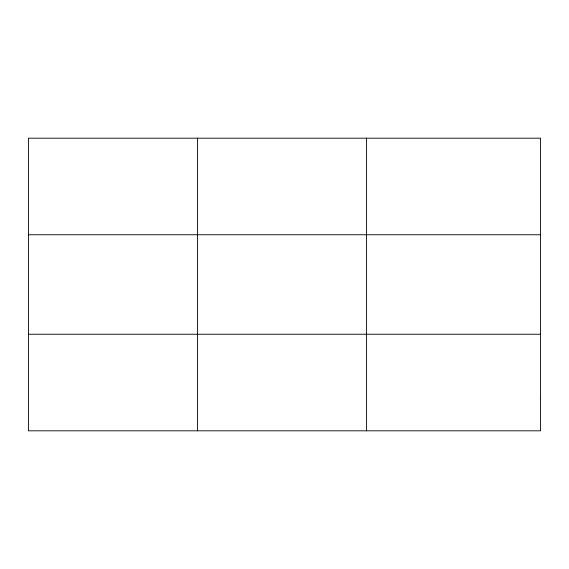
<?xml version="1.0" encoding="UTF-8"?>
<svg xmlns="http://www.w3.org/2000/svg" width="569" height="569" viewBox="0 0 569 569"><rect width="100%" height="100%" fill="white"/><g stroke="black" fill="none" stroke-linecap="round" stroke-linejoin="round"><path stroke-width="0.85" d="M197.443 138.189L197.443 430.811M366.436 138.189L366.436 430.811M28.45 234.755L540.55 234.755M28.45 334.245L540.55 334.245M540.55 398.627L540.55 430.811L28.45 430.811L28.45 138.189L540.55 138.189L540.55 398.627"/></g></svg>
